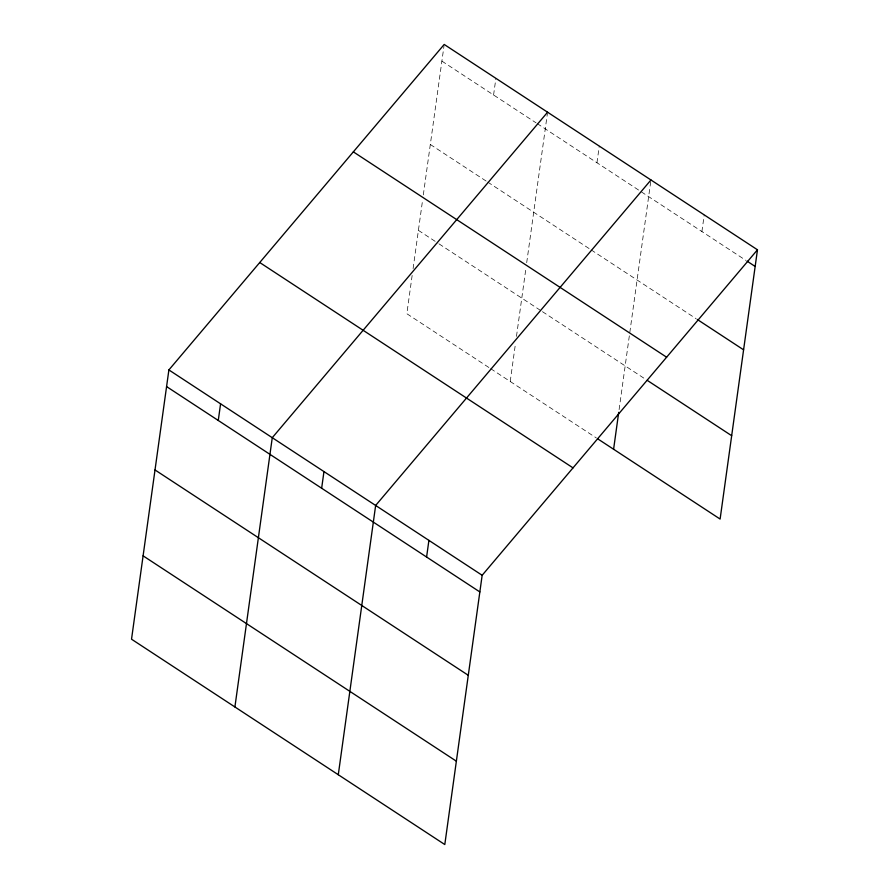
<?xml version="1.0" encoding="UTF-8"?>
<svg xmlns="http://www.w3.org/2000/svg" width="889" height="889" viewBox="0 0 889 889"><rect width="100%" height="100%" fill="white"/><g stroke="black" fill="none" stroke-linecap="round" stroke-linejoin="round"><path stroke-width="0.67" stroke-dasharray="4.45 3.33" d="M412.152 275.457L406.84 313.717L489.539 367.935M413.096 268.622L422.564 200.369M423.32 194.913L444.022 45.728M493.584 94.99L495.895 78.332M510.219 381.481L515.531 343.221M516.476 336.386L525.944 268.134M526.699 262.677L547.402 113.492M596.964 162.754L599.275 146.096M619.1 409.618L650.781 181.267M701.91 231.551L704.221 214.894M441.889 61.108L536.078 122.849M537.234 123.604L745.904 260.388M430.32 144.474L486.605 181.367M487.761 182.112L589.985 249.131M591.141 249.887L696.131 318.707M418.408 230.362L437.933 243.153M439.077 243.908L541.312 310.928M542.457 311.672L646.003 379.547M490.695 368.691L596.363 437.955"/><path stroke-width="1.33" d="M168.888 369.935L131.528 639.202L444.8 844.55L482.16 575.283L757.472 249.798L444.2 44.45L168.888 369.935L482.16 575.283M218.272 420.475L220.583 403.817M234.907 706.966L272.267 437.699L547.58 112.214M321.651 488.239L323.963 471.581M338.287 774.73L375.647 505.463L650.959 179.978M426.598 557.025L428.909 540.368M613.599 449.245L618.711 412.352M757.472 249.798L720.112 519.065L597.519 438.71M747.06 261.144L755.161 266.456M697.287 319.462L743.593 349.822M353.344 151.863L666.617 357.211M647.159 380.303L731.68 435.71M259.744 262.522L573.016 467.87M166.576 386.582L479.849 591.941M155.008 469.948L468.281 675.296M143.096 555.836L456.368 761.184"/></g></svg>
